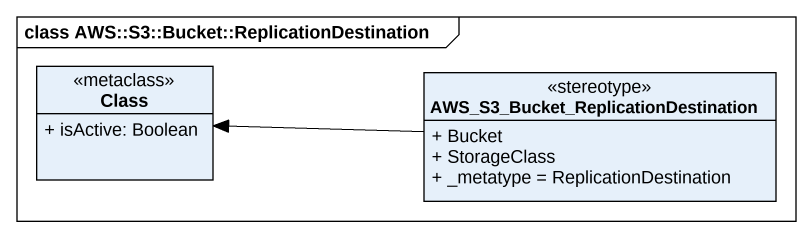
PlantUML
@startuml
mainframe class AWS::S3::Bucket::ReplicationDestination
hide circle
hide empty members
skinparam classAttributeIconSize 0
class "Class" as Class_ <<metaclass>> {
  + isActive: Boolean
}
class "AWS_S3_Bucket_ReplicationDestination" as AWS_S3_Bucket <<stereotype>> {
  + Bucket
  + StorageClass
  + _metatype = ReplicationDestination
}
AWS_S3_Bucket -left-> Class_
@enduml
